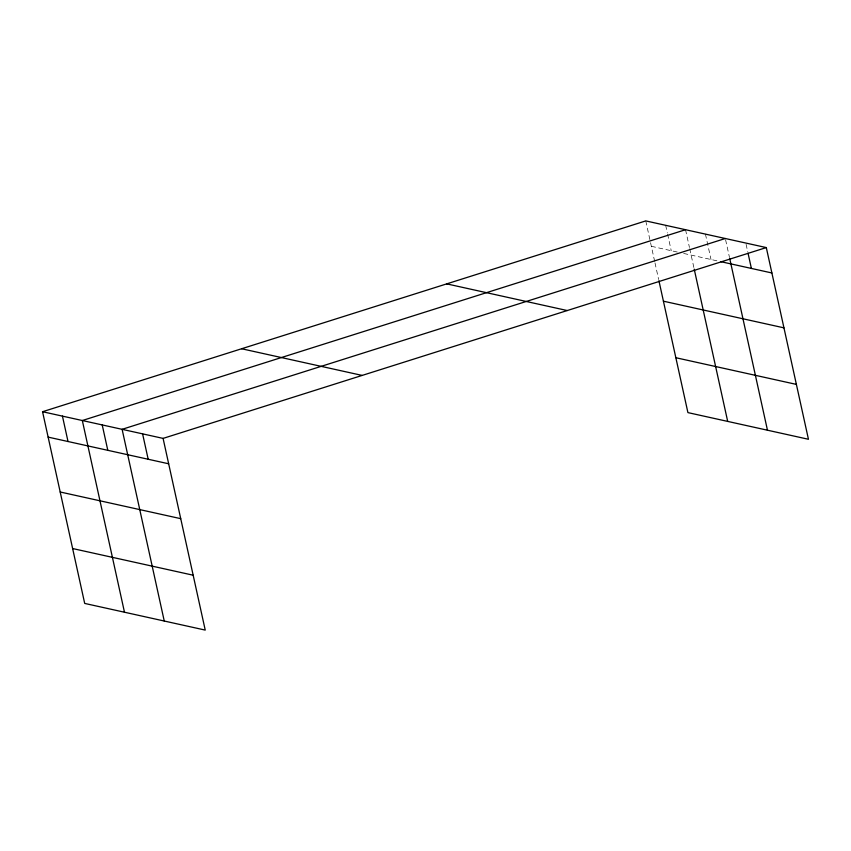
<?xml version="1.0" encoding="UTF-8"?>
<svg xmlns="http://www.w3.org/2000/svg" width="851" height="851" viewBox="0 0 851 851"><rect width="100%" height="100%" fill="white"/><g stroke="black" fill="none" stroke-linecap="round" stroke-linejoin="round"><path stroke-width="0.64" stroke-dasharray="4.25 3.19" d="M651.355 246.301L677.449 252.077M683.672 253.449L718.467 261.151M746.093 244.311L747.763 251.928M725.595 239.78L729.509 257.555M705.436 234.11L711.01 259.502M685.544 229.706L689.448 247.481M689.736 248.747L693.937 267.863M665.652 225.302L667.333 232.929M667.61 234.195L671.237 250.705M645.771 220.909L654.717 261.619M654.993 262.895L658.642 279.49"/><path stroke-width="1.28" d="M42.55 411.724L163.084 438.393L205.229 630.091L84.696 603.423L42.55 411.724L645.771 220.909L766.304 247.577L808.45 439.276L687.916 412.607L658.929 280.766M685.544 229.706L82.324 420.522L124.48 612.231M725.318 238.503L122.108 429.319L164.254 621.028M163.084 438.393L766.304 247.577M720.957 261.704L771.889 272.969M663.418 301.18L783.952 327.848M446.701 283.872L567.245 310.541M675.854 357.728L796.387 384.397M241.61 348.75L362.143 375.419M48.135 437.116L168.668 463.784M60.198 491.995L180.731 518.663M72.633 548.544L193.166 575.212M748.04 253.194L751.39 268.437M729.786 258.821L767.464 430.212M694.214 269.139L727.69 421.415M142.596 433.861L148.18 459.253M102.216 424.926L107.8 450.317M62.442 416.118L68.016 441.52"/></g></svg>
